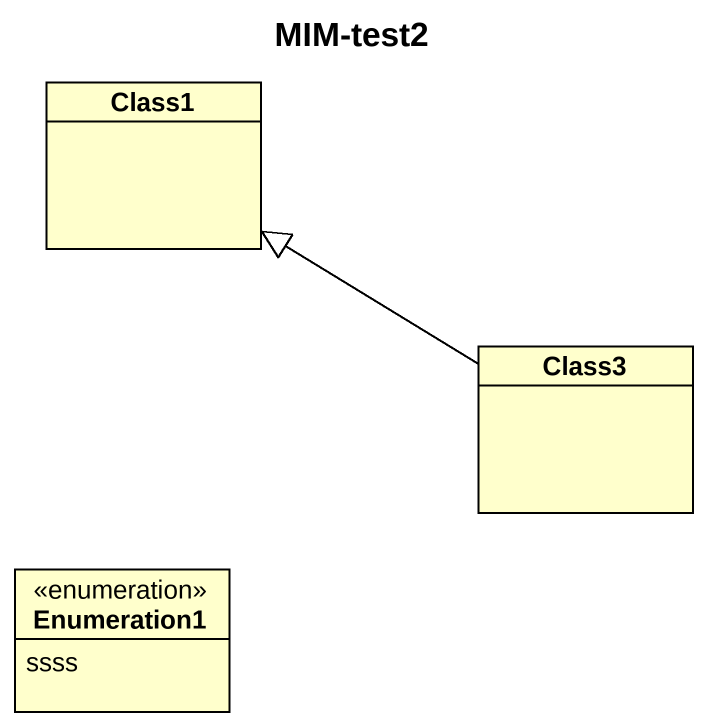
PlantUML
@startuml
title MIM-test2
hide circle
hide empty members
class Class1
class Class3
enum Enumeration1 {
  ssss
}
Class3 -up-|> Class1
@enduml
